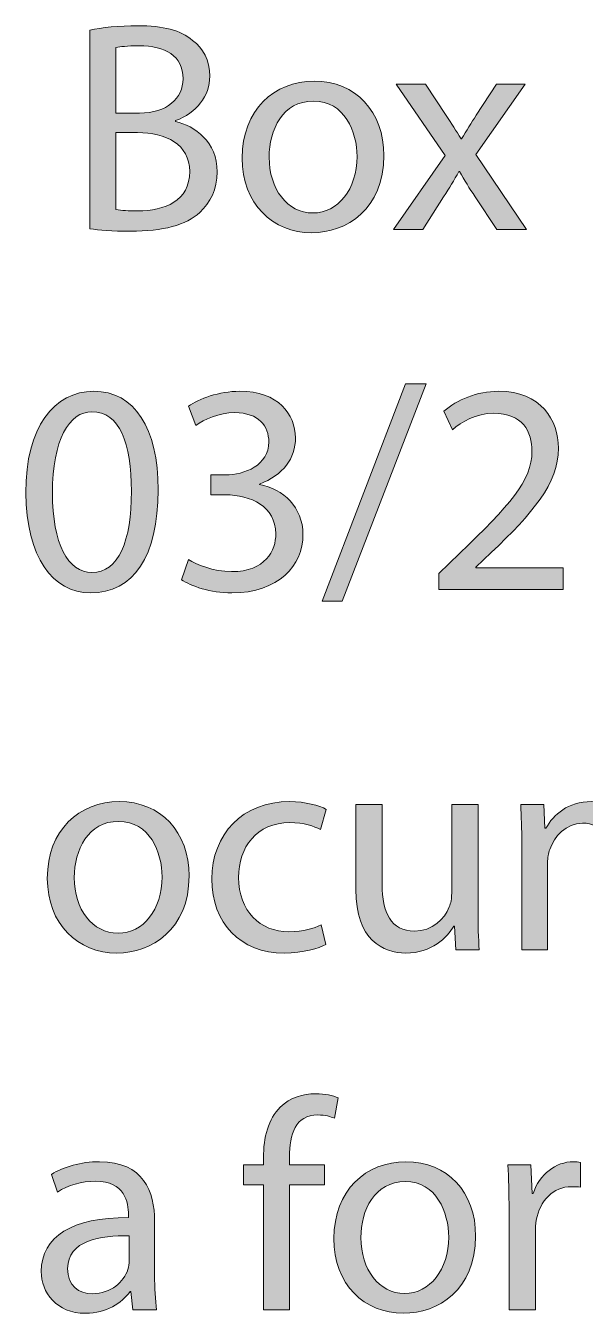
# Model space of a CAD drawing. Header units: inches. Extents: x 108 to 408, y -440 to -140.
# Drawn here: x 213.65 to 220.23, y -157.73 to -142.6 of the extents above; entities that cross this region are included whole.
import ezdxf

# ---------------------------------------------------------------- set-up
doc = ezdxf.new("R2010")
doc.units = ezdxf.units.IN
doc.header["$MEASUREMENT"] = 0
doc.layers.add('Layer 1', color=7, linetype='Continuous')

# ---------------------------------------------------------------- blocks, each defined once
blk = doc.blocks.new('block 15')
at = {"layer": 'Layer 1'}
h = blk.add_hatch(color=250, dxfattribs=at)
h.dxf.hatch_style = 2
edge = h.paths.add_edge_path()
edge.add_spline(control_points=[(214.403, -142.65), (214.537, -142.619), (214.752, -142.598), (214.963, -142.598), (215.27, -142.598), (215.468, -142.65), (215.612, -142.77), (215.735, -142.862), (215.813, -143.003), (215.813, -143.19), (215.813, -143.423), (215.658, -143.624), (215.411, -143.712), (215.411, -143.712), (215.411, -143.723), (215.411, -143.723), (215.637, -143.775), (215.901, -143.962), (215.901, -144.315), (215.901, -144.519), (215.82, -144.678), (215.697, -144.791), (215.535, -144.942), (215.267, -145.013), (214.879, -145.013), (214.667, -145.013), (214.505, -144.999), (214.403, -144.985), (214.403, -144.985), (214.403, -142.65), (214.403, -142.65)], knot_values=[0, 0, 0, 0, 1, 1, 1, 2, 2, 2, 3, 3, 3, 4, 4, 4, 5, 5, 5, 6, 6, 6, 7, 7, 7, 8, 8, 8, 9, 9, 9, 10, 10, 10, 10], degree=3, periodic=1)
edge = h.paths.add_edge_path()
edge.add_spline(control_points=[(214.71, -143.624), (214.71, -143.624), (214.988, -143.624), (214.988, -143.624), (215.309, -143.624), (215.499, -143.451), (215.499, -143.222), (215.499, -142.947), (215.291, -142.834), (214.981, -142.834), (214.84, -142.834), (214.759, -142.844), (214.71, -142.855), (214.71, -142.855), (214.71, -143.624), (214.71, -143.624)], knot_values=[0, 0, 0, 0, 1, 1, 1, 2, 2, 2, 3, 3, 3, 4, 4, 4, 5, 5, 5, 5], degree=3, periodic=1)
edge = h.paths.add_edge_path()
edge.add_spline(control_points=[(214.71, -144.759), (214.773, -144.77), (214.858, -144.773), (214.967, -144.773), (215.284, -144.773), (215.577, -144.657), (215.577, -144.311), (215.577, -143.99), (215.298, -143.853), (214.963, -143.853), (214.963, -143.853), (214.71, -143.853), (214.71, -143.853), (214.71, -143.853), (214.71, -144.759), (214.71, -144.759)], knot_values=[0, 0, 0, 0, 1, 1, 1, 2, 2, 2, 3, 3, 3, 4, 4, 4, 5, 5, 5, 5], degree=3, periodic=1)
h = blk.add_hatch(color=250, dxfattribs=at)
h.dxf.hatch_style = 2
edge = h.paths.add_edge_path()
edge.add_spline(control_points=[(217.863, -144.124), (217.863, -144.755), (217.422, -145.031), (217.013, -145.031), (216.555, -145.031), (216.195, -144.692), (216.195, -144.153), (216.195, -143.585), (216.572, -143.25), (217.041, -143.25), (217.531, -143.25), (217.863, -143.606), (217.863, -144.124)], knot_values=[0, 0, 0, 0, 1, 1, 1, 2, 2, 2, 3, 3, 3, 4, 4, 4, 4], degree=3, periodic=1)
edge = h.paths.add_edge_path()
edge.add_spline(control_points=[(216.512, -144.142), (216.512, -144.516), (216.724, -144.798), (217.027, -144.798), (217.323, -144.798), (217.546, -144.519), (217.546, -144.135), (217.546, -143.846), (217.401, -143.483), (217.034, -143.483), (216.671, -143.483), (216.512, -143.821), (216.512, -144.142)], knot_values=[0, 0, 0, 0, 1, 1, 1, 2, 2, 2, 3, 3, 3, 4, 4, 4, 4], degree=3, periodic=1)
h = blk.add_hatch(color=250, dxfattribs=at)
h.dxf.hatch_style = 2
edge = h.paths.add_edge_path()
edge.add_spline(control_points=[(218.35, -143.285), (218.35, -143.285), (218.594, -143.652), (218.594, -143.652), (218.66, -143.747), (218.713, -143.832), (218.77, -143.927), (218.77, -143.927), (218.777, -143.927), (218.777, -143.927), (218.833, -143.828), (218.89, -143.74), (218.95, -143.649), (218.95, -143.649), (219.186, -143.285), (219.186, -143.285), (219.186, -143.285), (219.524, -143.285), (219.524, -143.285), (219.524, -143.285), (218.943, -144.11), (218.943, -144.11), (218.943, -144.11), (219.539, -144.992), (219.539, -144.992), (219.539, -144.992), (219.19, -144.992), (219.19, -144.992), (219.19, -144.992), (218.936, -144.607), (218.936, -144.607), (218.868, -144.509), (218.812, -144.414), (218.752, -144.311), (218.752, -144.311), (218.745, -144.311), (218.745, -144.311), (218.689, -144.414), (218.632, -144.505), (218.565, -144.607), (218.565, -144.607), (218.319, -144.992), (218.319, -144.992), (218.319, -144.992), (217.977, -144.992), (217.977, -144.992), (217.977, -144.992), (218.583, -144.121), (218.583, -144.121), (218.583, -144.121), (218.005, -143.285), (218.005, -143.285), (218.005, -143.285), (218.35, -143.285), (218.35, -143.285)], knot_values=[0, 0, 0, 0, 1, 1, 1, 2, 2, 2, 3, 3, 3, 4, 4, 4, 5, 5, 5, 6, 6, 6, 7, 7, 7, 8, 8, 8, 9, 9, 9, 10, 10, 10, 11, 11, 11, 12, 12, 12, 13, 13, 13, 14, 14, 14, 15, 15, 15, 16, 16, 16, 17, 17, 17, 18, 18, 18, 18], degree=3, periodic=1)
h = blk.add_hatch(color=250, dxfattribs=at)
h.dxf.hatch_style = 2
edge = h.paths.add_edge_path()
edge.add_spline(control_points=[(215.206, -148.054), (215.206, -148.834), (214.914, -149.264), (214.409, -149.264), (213.962, -149.264), (213.655, -148.844), (213.648, -148.086), (213.648, -147.314), (213.983, -146.894), (214.448, -146.894), (214.928, -146.894), (215.206, -147.325), (215.206, -148.054)], knot_values=[0, 0, 0, 0, 1, 1, 1, 2, 2, 2, 3, 3, 3, 4, 4, 4, 4], degree=3, periodic=1)
edge = h.paths.add_edge_path()
edge.add_spline(control_points=[(213.962, -148.09), (213.962, -148.686), (214.145, -149.024), (214.427, -149.024), (214.741, -149.024), (214.892, -148.654), (214.892, -148.069), (214.892, -147.505), (214.752, -147.134), (214.427, -147.134), (214.159, -147.134), (213.962, -147.466), (213.962, -148.09)], knot_values=[0, 0, 0, 0, 1, 1, 1, 2, 2, 2, 3, 3, 3, 4, 4, 4, 4], degree=3, periodic=1)
h = blk.add_hatch(color=250, dxfattribs=at)
h.dxf.hatch_style = 2
edge = h.paths.add_edge_path()
edge.add_spline(control_points=[(215.563, -148.873), (215.651, -148.925), (215.853, -149.014), (216.071, -149.014), (216.466, -149.014), (216.593, -148.763), (216.59, -148.569), (216.586, -148.248), (216.297, -148.111), (215.997, -148.111), (215.997, -148.111), (215.824, -148.111), (215.824, -148.111), (215.824, -148.111), (215.824, -147.878), (215.824, -147.878), (215.824, -147.878), (215.997, -147.878), (215.997, -147.878), (216.223, -147.878), (216.508, -147.762), (216.508, -147.49), (216.508, -147.307), (216.392, -147.145), (216.107, -147.145), (215.923, -147.145), (215.747, -147.226), (215.648, -147.297), (215.648, -147.297), (215.563, -147.071), (215.563, -147.071), (215.687, -146.983), (215.919, -146.894), (216.166, -146.894), (216.618, -146.894), (216.822, -147.163), (216.822, -147.441), (216.822, -147.681), (216.678, -147.882), (216.399, -147.984), (216.399, -147.984), (216.399, -147.991), (216.399, -147.991), (216.681, -148.044), (216.907, -148.256), (216.91, -148.576), (216.91, -148.943), (216.621, -149.264), (216.074, -149.264), (215.817, -149.264), (215.591, -149.183), (215.479, -149.109), (215.479, -149.109), (215.563, -148.873), (215.563, -148.873)], knot_values=[0, 0, 0, 0, 1, 1, 1, 2, 2, 2, 3, 3, 3, 4, 4, 4, 5, 5, 5, 6, 6, 6, 7, 7, 7, 8, 8, 8, 9, 9, 9, 10, 10, 10, 11, 11, 11, 12, 12, 12, 13, 13, 13, 14, 14, 14, 15, 15, 15, 16, 16, 16, 17, 17, 17, 18, 18, 18, 18], degree=3, periodic=1)
h = blk.add_hatch(color=250, dxfattribs=at)
h.dxf.hatch_style = 2
h.paths.add_polyline_path([(217.137, -149.363), (218.117, -146.806), (218.36, -146.806), (217.373, -149.363)])
h = blk.add_hatch(color=250, dxfattribs=at)
h.dxf.hatch_style = 2
edge = h.paths.add_edge_path()
edge.add_spline(control_points=[(218.509, -149.225), (218.509, -149.225), (218.509, -149.035), (218.509, -149.035), (218.509, -149.035), (218.752, -148.799), (218.752, -148.799), (219.338, -148.242), (219.605, -147.945), (219.605, -147.6), (219.605, -147.367), (219.496, -147.152), (219.154, -147.152), (218.946, -147.152), (218.773, -147.258), (218.668, -147.346), (218.668, -147.346), (218.569, -147.127), (218.569, -147.127), (218.724, -146.997), (218.953, -146.894), (219.214, -146.894), (219.708, -146.894), (219.916, -147.233), (219.916, -147.561), (219.916, -147.984), (219.609, -148.326), (219.126, -148.791), (219.126, -148.791), (218.946, -148.961), (218.946, -148.961), (218.946, -148.961), (218.946, -148.968), (218.946, -148.968), (218.946, -148.968), (219.972, -148.968), (219.972, -148.968), (219.972, -148.968), (219.972, -149.225), (219.972, -149.225), (219.972, -149.225), (218.509, -149.225), (218.509, -149.225)], knot_values=[0, 0, 0, 0, 1, 1, 1, 2, 2, 2, 3, 3, 3, 4, 4, 4, 5, 5, 5, 6, 6, 6, 7, 7, 7, 8, 8, 8, 9, 9, 9, 10, 10, 10, 11, 11, 11, 12, 12, 12, 13, 13, 13, 14, 14, 14, 14], degree=3, periodic=1)
h = blk.add_hatch(color=250, dxfattribs=at)
h.dxf.hatch_style = 2
edge = h.paths.add_edge_path()
edge.add_spline(control_points=[(215.57, -152.591), (215.57, -153.222), (215.129, -153.497), (214.72, -153.497), (214.262, -153.497), (213.902, -153.159), (213.902, -152.619), (213.902, -152.051), (214.279, -151.717), (214.748, -151.717), (215.238, -151.717), (215.57, -152.073), (215.57, -152.591)], knot_values=[0, 0, 0, 0, 1, 1, 1, 2, 2, 2, 3, 3, 3, 4, 4, 4, 4], degree=3, periodic=1)
edge = h.paths.add_edge_path()
edge.add_spline(control_points=[(214.219, -152.609), (214.219, -152.982), (214.431, -153.264), (214.734, -153.264), (215.03, -153.264), (215.252, -152.986), (215.252, -152.602), (215.252, -152.313), (215.108, -151.949), (214.741, -151.949), (214.378, -151.949), (214.219, -152.288), (214.219, -152.609)], knot_values=[0, 0, 0, 0, 1, 1, 1, 2, 2, 2, 3, 3, 3, 4, 4, 4, 4], degree=3, periodic=1)
h = blk.add_hatch(color=250, dxfattribs=at)
h.dxf.hatch_style = 2
edge = h.paths.add_edge_path()
edge.add_spline(control_points=[(217.178, -153.398), (217.097, -153.437), (216.917, -153.497), (216.688, -153.497), (216.173, -153.497), (215.838, -153.148), (215.838, -152.626), (215.838, -152.101), (216.198, -151.717), (216.755, -151.717), (216.938, -151.717), (217.101, -151.762), (217.185, -151.808), (217.185, -151.808), (217.115, -152.045), (217.115, -152.045), (217.041, -152.006), (216.924, -151.964), (216.755, -151.964), (216.364, -151.964), (216.152, -152.256), (216.152, -152.609), (216.152, -153.004), (216.406, -153.247), (216.745, -153.247), (216.921, -153.247), (217.037, -153.205), (217.125, -153.166), (217.125, -153.166), (217.178, -153.398), (217.178, -153.398)], knot_values=[0, 0, 0, 0, 1, 1, 1, 2, 2, 2, 3, 3, 3, 4, 4, 4, 5, 5, 5, 6, 6, 6, 7, 7, 7, 8, 8, 8, 9, 9, 9, 10, 10, 10, 10], degree=3, periodic=1)
h = blk.add_hatch(color=250, dxfattribs=at)
h.dxf.hatch_style = 2
edge = h.paths.add_edge_path()
edge.add_spline(control_points=[(218.97, -152.99), (218.97, -153.169), (218.974, -153.324), (218.985, -153.458), (218.985, -153.458), (218.71, -153.458), (218.71, -153.458), (218.71, -153.458), (218.692, -153.18), (218.692, -153.18), (218.692, -153.18), (218.685, -153.18), (218.685, -153.18), (218.607, -153.318), (218.424, -153.497), (218.121, -153.497), (217.853, -153.497), (217.532, -153.345), (217.532, -152.75), (217.532, -152.75), (217.532, -151.752), (217.532, -151.752), (217.532, -151.752), (217.842, -151.752), (217.842, -151.752), (217.842, -151.752), (217.842, -152.693), (217.842, -152.693), (217.842, -153.018), (217.944, -153.24), (218.223, -153.24), (218.431, -153.24), (218.576, -153.095), (218.632, -152.954), (218.65, -152.912), (218.66, -152.856), (218.66, -152.796), (218.66, -152.796), (218.66, -151.752), (218.66, -151.752), (218.66, -151.752), (218.97, -151.752), (218.97, -151.752), (218.97, -151.752), (218.97, -152.99), (218.97, -152.99)], knot_values=[0, 0, 0, 0, 1, 1, 1, 2, 2, 2, 3, 3, 3, 4, 4, 4, 5, 5, 5, 6, 6, 6, 7, 7, 7, 8, 8, 8, 9, 9, 9, 10, 10, 10, 11, 11, 11, 12, 12, 12, 13, 13, 13, 14, 14, 14, 15, 15, 15, 15], degree=3, periodic=1)
h = blk.add_hatch(color=250, dxfattribs=at)
h.dxf.hatch_style = 2
edge = h.paths.add_edge_path()
edge.add_spline(control_points=[(219.486, -152.214), (219.486, -152.034), (219.479, -151.893), (219.472, -151.752), (219.472, -151.752), (219.743, -151.752), (219.743, -151.752), (219.743, -151.752), (219.758, -152.03), (219.758, -152.03), (219.758, -152.03), (219.768, -152.03), (219.768, -152.03), (219.863, -151.868), (220.022, -151.717), (220.308, -151.717), (220.537, -151.717), (220.713, -151.858), (220.787, -152.059), (220.787, -152.059), (220.794, -152.059), (220.794, -152.059), (220.847, -151.96), (220.918, -151.89), (220.988, -151.836), (221.091, -151.759), (221.2, -151.717), (221.362, -151.717), (221.591, -151.717), (221.926, -151.865), (221.926, -152.457), (221.926, -152.457), (221.926, -153.458), (221.926, -153.458), (221.926, -153.458), (221.623, -153.458), (221.623, -153.458), (221.623, -153.458), (221.623, -152.496), (221.623, -152.496), (221.623, -152.164), (221.499, -151.97), (221.253, -151.97), (221.073, -151.97), (220.939, -152.101), (220.882, -152.249), (220.868, -152.295), (220.858, -152.348), (220.858, -152.404), (220.858, -152.404), (220.858, -153.458), (220.858, -153.458), (220.858, -153.458), (220.554, -153.458), (220.554, -153.458), (220.554, -153.458), (220.554, -152.436), (220.554, -152.436), (220.554, -152.164), (220.435, -151.97), (220.198, -151.97), (220.008, -151.97), (219.863, -152.126), (219.814, -152.281), (219.797, -152.323), (219.789, -152.379), (219.789, -152.432), (219.789, -152.432), (219.789, -153.458), (219.789, -153.458), (219.789, -153.458), (219.486, -153.458), (219.486, -153.458), (219.486, -153.458), (219.486, -152.214), (219.486, -152.214)], knot_values=[0, 0, 0, 0, 1, 1, 1, 2, 2, 2, 3, 3, 3, 4, 4, 4, 5, 5, 5, 6, 6, 6, 7, 7, 7, 8, 8, 8, 9, 9, 9, 10, 10, 10, 11, 11, 11, 12, 12, 12, 13, 13, 13, 14, 14, 14, 15, 15, 15, 16, 16, 16, 17, 17, 17, 18, 18, 18, 19, 19, 19, 20, 20, 20, 21, 21, 21, 22, 22, 22, 23, 23, 23, 24, 24, 24, 25, 25, 25, 25], degree=3, periodic=1)
h = blk.add_hatch(color=250, dxfattribs=at)
h.dxf.hatch_style = 2
edge = h.paths.add_edge_path()
edge.add_spline(control_points=[(216.445, -157.692), (216.445, -157.692), (216.445, -156.221), (216.445, -156.221), (216.445, -156.221), (216.209, -156.221), (216.209, -156.221), (216.209, -156.221), (216.209, -155.985), (216.209, -155.985), (216.209, -155.985), (216.445, -155.985), (216.445, -155.985), (216.445, -155.985), (216.445, -155.904), (216.445, -155.904), (216.445, -155.664), (216.502, -155.446), (216.643, -155.308), (216.759, -155.195), (216.914, -155.15), (217.059, -155.15), (217.171, -155.15), (217.263, -155.174), (217.323, -155.199), (217.323, -155.199), (217.281, -155.439), (217.281, -155.439), (217.235, -155.418), (217.175, -155.4), (217.084, -155.4), (216.819, -155.4), (216.752, -155.629), (216.752, -155.893), (216.752, -155.893), (216.752, -155.985), (216.752, -155.985), (216.752, -155.985), (217.164, -155.985), (217.164, -155.985), (217.164, -155.985), (217.164, -156.221), (217.164, -156.221), (217.164, -156.221), (216.752, -156.221), (216.752, -156.221), (216.752, -156.221), (216.752, -157.692), (216.752, -157.692), (216.752, -157.692), (216.445, -157.692), (216.445, -157.692)], knot_values=[0, 0, 0, 0, 1, 1, 1, 2, 2, 2, 3, 3, 3, 4, 4, 4, 5, 5, 5, 6, 6, 6, 7, 7, 7, 8, 8, 8, 9, 9, 9, 10, 10, 10, 11, 11, 11, 12, 12, 12, 13, 13, 13, 14, 14, 14, 15, 15, 15, 16, 16, 16, 17, 17, 17, 17], degree=3, periodic=1)
h = blk.add_hatch(color=250, dxfattribs=at)
h.dxf.hatch_style = 2
edge = h.paths.add_edge_path()
edge.add_spline(control_points=[(215.164, -157.283), (215.164, -157.431), (215.171, -157.575), (215.188, -157.692), (215.188, -157.692), (214.91, -157.692), (214.91, -157.692), (214.91, -157.692), (214.885, -157.477), (214.885, -157.477), (214.885, -157.477), (214.875, -157.477), (214.875, -157.477), (214.779, -157.611), (214.596, -157.731), (214.353, -157.731), (214.007, -157.731), (213.831, -157.487), (213.831, -157.24), (213.831, -156.828), (214.198, -156.602), (214.857, -156.606), (214.857, -156.606), (214.857, -156.57), (214.857, -156.57), (214.857, -156.433), (214.818, -156.176), (214.469, -156.179), (214.307, -156.179), (214.141, -156.225), (214.022, -156.306), (214.022, -156.306), (213.951, -156.098), (213.951, -156.098), (214.092, -156.01), (214.3, -155.95), (214.515, -155.95), (215.037, -155.95), (215.164, -156.306), (215.164, -156.644), (215.164, -156.644), (215.164, -157.283), (215.164, -157.283)], knot_values=[0, 0, 0, 0, 1, 1, 1, 2, 2, 2, 3, 3, 3, 4, 4, 4, 5, 5, 5, 6, 6, 6, 7, 7, 7, 8, 8, 8, 9, 9, 9, 10, 10, 10, 11, 11, 11, 12, 12, 12, 13, 13, 13, 14, 14, 14, 14], degree=3, periodic=1)
edge = h.paths.add_edge_path()
edge.add_spline(control_points=[(214.864, -156.821), (214.526, -156.814), (214.141, -156.874), (214.141, -157.205), (214.141, -157.41), (214.275, -157.501), (214.43, -157.501), (214.656, -157.501), (214.801, -157.36), (214.85, -157.216), (214.861, -157.181), (214.864, -157.145), (214.864, -157.117), (214.864, -157.117), (214.864, -156.821), (214.864, -156.821)], knot_values=[0, 0, 0, 0, 1, 1, 1, 2, 2, 2, 3, 3, 3, 4, 4, 4, 5, 5, 5, 5], degree=3, periodic=1)
h = blk.add_hatch(color=250, dxfattribs=at)
h.dxf.hatch_style = 2
edge = h.paths.add_edge_path()
edge.add_spline(control_points=[(218.942, -156.824), (218.942, -157.455), (218.501, -157.731), (218.092, -157.731), (217.634, -157.731), (217.274, -157.392), (217.274, -156.853), (217.274, -156.285), (217.652, -155.95), (218.121, -155.95), (218.611, -155.95), (218.942, -156.306), (218.942, -156.824)], knot_values=[0, 0, 0, 0, 1, 1, 1, 2, 2, 2, 3, 3, 3, 4, 4, 4, 4], degree=3, periodic=1)
edge = h.paths.add_edge_path()
edge.add_spline(control_points=[(217.592, -156.842), (217.592, -157.216), (217.803, -157.498), (218.106, -157.498), (218.403, -157.498), (218.625, -157.219), (218.625, -156.835), (218.625, -156.546), (218.48, -156.183), (218.114, -156.183), (217.751, -156.183), (217.592, -156.521), (217.592, -156.842)], knot_values=[0, 0, 0, 0, 1, 1, 1, 2, 2, 2, 3, 3, 3, 4, 4, 4, 4], degree=3, periodic=1)
h = blk.add_hatch(color=250, dxfattribs=at)
h.dxf.hatch_style = 2
edge = h.paths.add_edge_path()
edge.add_spline(control_points=[(219.335, -156.518), (219.335, -156.317), (219.331, -156.144), (219.32, -155.985), (219.32, -155.985), (219.592, -155.985), (219.592, -155.985), (219.592, -155.985), (219.606, -156.324), (219.606, -156.324), (219.606, -156.324), (219.617, -156.324), (219.617, -156.324), (219.694, -156.095), (219.885, -155.95), (220.093, -155.95), (220.125, -155.95), (220.149, -155.953), (220.177, -155.957), (220.177, -155.957), (220.177, -156.25), (220.177, -156.25), (220.146, -156.243), (220.114, -156.243), (220.071, -156.243), (219.853, -156.243), (219.698, -156.405), (219.655, -156.638), (219.648, -156.68), (219.645, -156.733), (219.645, -156.782), (219.645, -156.782), (219.645, -157.692), (219.645, -157.692), (219.645, -157.692), (219.335, -157.692), (219.335, -157.692), (219.335, -157.692), (219.335, -156.518), (219.335, -156.518)], knot_values=[0, 0, 0, 0, 1, 1, 1, 2, 2, 2, 3, 3, 3, 4, 4, 4, 5, 5, 5, 6, 6, 6, 7, 7, 7, 8, 8, 8, 9, 9, 9, 10, 10, 10, 11, 11, 11, 12, 12, 12, 13, 13, 13, 13], degree=3, periodic=1)
at = {"layer": 'Layer 1', "lineweight": 0}
blk.add_lwpolyline([(217.137, -149.363), (218.117, -146.806), (218.36, -146.806), (217.373, -149.363), (217.137, -149.363)], dxfattribs=at)
for points, knots in [([(214.403, -142.65), (214.537, -142.619), (214.752, -142.598), (214.963, -142.598), (215.27, -142.598), (215.468, -142.65), (215.612, -142.77), (215.735, -142.862), (215.813, -143.003), (215.813, -143.19), (215.813, -143.423), (215.658, -143.624), (215.411, -143.712), (215.411, -143.712), (215.411, -143.723), (215.411, -143.723), (215.637, -143.775), (215.901, -143.962), (215.901, -144.315), (215.901, -144.519), (215.82, -144.678), (215.697, -144.791), (215.535, -144.942), (215.267, -145.013), (214.879, -145.013), (214.667, -145.013), (214.505, -144.999), (214.403, -144.985), (214.403, -144.985), (214.403, -142.65), (214.403, -142.65)], [0, 0, 0, 0, 1, 1, 1, 2, 2, 2, 3, 3, 3, 4, 4, 4, 5, 5, 5, 6, 6, 6, 7, 7, 7, 8, 8, 8, 9, 9, 9, 10, 10, 10, 10]), ([(214.71, -143.624), (214.71, -143.624), (214.988, -143.624), (214.988, -143.624), (215.309, -143.624), (215.499, -143.451), (215.499, -143.222), (215.499, -142.947), (215.291, -142.834), (214.981, -142.834), (214.84, -142.834), (214.759, -142.844), (214.71, -142.855), (214.71, -142.855), (214.71, -143.624), (214.71, -143.624)], [0, 0, 0, 0, 1, 1, 1, 2, 2, 2, 3, 3, 3, 4, 4, 4, 5, 5, 5, 5]), ([(217.863, -144.124), (217.863, -144.755), (217.422, -145.031), (217.013, -145.031), (216.555, -145.031), (216.195, -144.692), (216.195, -144.153), (216.195, -143.585), (216.572, -143.25), (217.041, -143.25), (217.531, -143.25), (217.863, -143.606), (217.863, -144.124)], [0, 0, 0, 0, 1, 1, 1, 2, 2, 2, 3, 3, 3, 4, 4, 4, 4]), ([(218.35, -143.285), (218.35, -143.285), (218.594, -143.652), (218.594, -143.652), (218.66, -143.747), (218.713, -143.832), (218.77, -143.927), (218.77, -143.927), (218.777, -143.927), (218.777, -143.927), (218.833, -143.828), (218.89, -143.74), (218.95, -143.649), (218.95, -143.649), (219.186, -143.285), (219.186, -143.285), (219.186, -143.285), (219.524, -143.285), (219.524, -143.285), (219.524, -143.285), (218.943, -144.11), (218.943, -144.11), (218.943, -144.11), (219.539, -144.992), (219.539, -144.992), (219.539, -144.992), (219.19, -144.992), (219.19, -144.992), (219.19, -144.992), (218.936, -144.607), (218.936, -144.607), (218.868, -144.509), (218.812, -144.414), (218.752, -144.311), (218.752, -144.311), (218.745, -144.311), (218.745, -144.311), (218.689, -144.414), (218.632, -144.505), (218.565, -144.607), (218.565, -144.607), (218.319, -144.992), (218.319, -144.992), (218.319, -144.992), (217.977, -144.992), (217.977, -144.992), (217.977, -144.992), (218.583, -144.121), (218.583, -144.121), (218.583, -144.121), (218.005, -143.285), (218.005, -143.285), (218.005, -143.285), (218.35, -143.285), (218.35, -143.285)], [0, 0, 0, 0, 1, 1, 1, 2, 2, 2, 3, 3, 3, 4, 4, 4, 5, 5, 5, 6, 6, 6, 7, 7, 7, 8, 8, 8, 9, 9, 9, 10, 10, 10, 11, 11, 11, 12, 12, 12, 13, 13, 13, 14, 14, 14, 15, 15, 15, 16, 16, 16, 17, 17, 17, 18, 18, 18, 18]), ([(216.512, -144.142), (216.512, -144.516), (216.724, -144.798), (217.027, -144.798), (217.323, -144.798), (217.546, -144.519), (217.546, -144.135), (217.546, -143.846), (217.401, -143.483), (217.034, -143.483), (216.671, -143.483), (216.512, -143.821), (216.512, -144.142)], [0, 0, 0, 0, 1, 1, 1, 2, 2, 2, 3, 3, 3, 4, 4, 4, 4]), ([(214.71, -144.759), (214.773, -144.77), (214.858, -144.773), (214.967, -144.773), (215.284, -144.773), (215.577, -144.657), (215.577, -144.311), (215.577, -143.99), (215.298, -143.853), (214.963, -143.853), (214.963, -143.853), (214.71, -143.853), (214.71, -143.853), (214.71, -143.853), (214.71, -144.759), (214.71, -144.759)], [0, 0, 0, 0, 1, 1, 1, 2, 2, 2, 3, 3, 3, 4, 4, 4, 5, 5, 5, 5]), ([(215.206, -148.054), (215.206, -148.834), (214.914, -149.264), (214.409, -149.264), (213.962, -149.264), (213.655, -148.844), (213.648, -148.086), (213.648, -147.314), (213.983, -146.894), (214.448, -146.894), (214.928, -146.894), (215.206, -147.325), (215.206, -148.054)], [0, 0, 0, 0, 1, 1, 1, 2, 2, 2, 3, 3, 3, 4, 4, 4, 4]), ([(215.563, -148.873), (215.651, -148.925), (215.853, -149.014), (216.071, -149.014), (216.466, -149.014), (216.593, -148.763), (216.59, -148.569), (216.586, -148.248), (216.297, -148.111), (215.997, -148.111), (215.997, -148.111), (215.824, -148.111), (215.824, -148.111), (215.824, -148.111), (215.824, -147.878), (215.824, -147.878), (215.824, -147.878), (215.997, -147.878), (215.997, -147.878), (216.223, -147.878), (216.508, -147.762), (216.508, -147.49), (216.508, -147.307), (216.392, -147.145), (216.107, -147.145), (215.923, -147.145), (215.747, -147.226), (215.648, -147.297), (215.648, -147.297), (215.563, -147.071), (215.563, -147.071), (215.687, -146.983), (215.919, -146.894), (216.166, -146.894), (216.618, -146.894), (216.822, -147.163), (216.822, -147.441), (216.822, -147.681), (216.678, -147.882), (216.399, -147.984), (216.399, -147.984), (216.399, -147.991), (216.399, -147.991), (216.681, -148.044), (216.907, -148.256), (216.91, -148.576), (216.91, -148.943), (216.621, -149.264), (216.074, -149.264), (215.817, -149.264), (215.591, -149.183), (215.479, -149.109), (215.479, -149.109), (215.563, -148.873), (215.563, -148.873)], [0, 0, 0, 0, 1, 1, 1, 2, 2, 2, 3, 3, 3, 4, 4, 4, 5, 5, 5, 6, 6, 6, 7, 7, 7, 8, 8, 8, 9, 9, 9, 10, 10, 10, 11, 11, 11, 12, 12, 12, 13, 13, 13, 14, 14, 14, 15, 15, 15, 16, 16, 16, 17, 17, 17, 18, 18, 18, 18]), ([(218.509, -149.225), (218.509, -149.225), (218.509, -149.035), (218.509, -149.035), (218.509, -149.035), (218.752, -148.799), (218.752, -148.799), (219.338, -148.242), (219.605, -147.945), (219.605, -147.6), (219.605, -147.367), (219.496, -147.152), (219.154, -147.152), (218.946, -147.152), (218.773, -147.258), (218.668, -147.346), (218.668, -147.346), (218.569, -147.127), (218.569, -147.127), (218.724, -146.997), (218.953, -146.894), (219.214, -146.894), (219.708, -146.894), (219.916, -147.233), (219.916, -147.561), (219.916, -147.984), (219.609, -148.326), (219.126, -148.791), (219.126, -148.791), (218.946, -148.961), (218.946, -148.961), (218.946, -148.961), (218.946, -148.968), (218.946, -148.968), (218.946, -148.968), (219.972, -148.968), (219.972, -148.968), (219.972, -148.968), (219.972, -149.225), (219.972, -149.225), (219.972, -149.225), (218.509, -149.225), (218.509, -149.225)], [0, 0, 0, 0, 1, 1, 1, 2, 2, 2, 3, 3, 3, 4, 4, 4, 5, 5, 5, 6, 6, 6, 7, 7, 7, 8, 8, 8, 9, 9, 9, 10, 10, 10, 11, 11, 11, 12, 12, 12, 13, 13, 13, 14, 14, 14, 14]), ([(213.962, -148.09), (213.962, -148.686), (214.145, -149.024), (214.427, -149.024), (214.741, -149.024), (214.892, -148.654), (214.892, -148.069), (214.892, -147.505), (214.752, -147.134), (214.427, -147.134), (214.159, -147.134), (213.962, -147.466), (213.962, -148.09)], [0, 0, 0, 0, 1, 1, 1, 2, 2, 2, 3, 3, 3, 4, 4, 4, 4]), ([(215.57, -152.591), (215.57, -153.222), (215.129, -153.497), (214.72, -153.497), (214.262, -153.497), (213.902, -153.159), (213.902, -152.619), (213.902, -152.051), (214.279, -151.717), (214.748, -151.717), (215.238, -151.717), (215.57, -152.073), (215.57, -152.591)], [0, 0, 0, 0, 1, 1, 1, 2, 2, 2, 3, 3, 3, 4, 4, 4, 4]), ([(217.178, -153.398), (217.097, -153.437), (216.917, -153.497), (216.688, -153.497), (216.173, -153.497), (215.838, -153.148), (215.838, -152.626), (215.838, -152.101), (216.198, -151.717), (216.755, -151.717), (216.938, -151.717), (217.101, -151.762), (217.185, -151.808), (217.185, -151.808), (217.115, -152.045), (217.115, -152.045), (217.041, -152.006), (216.924, -151.964), (216.755, -151.964), (216.364, -151.964), (216.152, -152.256), (216.152, -152.609), (216.152, -153.004), (216.406, -153.247), (216.745, -153.247), (216.921, -153.247), (217.037, -153.205), (217.125, -153.166), (217.125, -153.166), (217.178, -153.398), (217.178, -153.398)], [0, 0, 0, 0, 1, 1, 1, 2, 2, 2, 3, 3, 3, 4, 4, 4, 5, 5, 5, 6, 6, 6, 7, 7, 7, 8, 8, 8, 9, 9, 9, 10, 10, 10, 10]), ([(218.97, -152.99), (218.97, -153.169), (218.974, -153.324), (218.985, -153.458), (218.985, -153.458), (218.71, -153.458), (218.71, -153.458), (218.71, -153.458), (218.692, -153.18), (218.692, -153.18), (218.692, -153.18), (218.685, -153.18), (218.685, -153.18), (218.607, -153.318), (218.424, -153.497), (218.121, -153.497), (217.853, -153.497), (217.532, -153.345), (217.532, -152.75), (217.532, -152.75), (217.532, -151.752), (217.532, -151.752), (217.532, -151.752), (217.842, -151.752), (217.842, -151.752), (217.842, -151.752), (217.842, -152.693), (217.842, -152.693), (217.842, -153.018), (217.944, -153.24), (218.223, -153.24), (218.431, -153.24), (218.576, -153.095), (218.632, -152.954), (218.65, -152.912), (218.66, -152.856), (218.66, -152.796), (218.66, -152.796), (218.66, -151.752), (218.66, -151.752), (218.66, -151.752), (218.97, -151.752), (218.97, -151.752), (218.97, -151.752), (218.97, -152.99), (218.97, -152.99)], [0, 0, 0, 0, 1, 1, 1, 2, 2, 2, 3, 3, 3, 4, 4, 4, 5, 5, 5, 6, 6, 6, 7, 7, 7, 8, 8, 8, 9, 9, 9, 10, 10, 10, 11, 11, 11, 12, 12, 12, 13, 13, 13, 14, 14, 14, 15, 15, 15, 15]), ([(219.486, -152.214), (219.486, -152.034), (219.479, -151.893), (219.472, -151.752), (219.472, -151.752), (219.743, -151.752), (219.743, -151.752), (219.743, -151.752), (219.758, -152.03), (219.758, -152.03), (219.758, -152.03), (219.768, -152.03), (219.768, -152.03), (219.863, -151.868), (220.022, -151.717), (220.308, -151.717), (220.537, -151.717), (220.713, -151.858), (220.787, -152.059), (220.787, -152.059), (220.794, -152.059), (220.794, -152.059), (220.847, -151.96), (220.918, -151.89), (220.988, -151.836), (221.091, -151.759), (221.2, -151.717), (221.362, -151.717), (221.591, -151.717), (221.926, -151.865), (221.926, -152.457), (221.926, -152.457), (221.926, -153.458), (221.926, -153.458), (221.926, -153.458), (221.623, -153.458), (221.623, -153.458), (221.623, -153.458), (221.623, -152.496), (221.623, -152.496), (221.623, -152.164), (221.499, -151.97), (221.253, -151.97), (221.073, -151.97), (220.939, -152.101), (220.882, -152.249), (220.868, -152.295), (220.858, -152.348), (220.858, -152.404), (220.858, -152.404), (220.858, -153.458), (220.858, -153.458), (220.858, -153.458), (220.554, -153.458), (220.554, -153.458), (220.554, -153.458), (220.554, -152.436), (220.554, -152.436), (220.554, -152.164), (220.435, -151.97), (220.198, -151.97), (220.008, -151.97), (219.863, -152.126), (219.814, -152.281), (219.797, -152.323), (219.789, -152.379), (219.789, -152.432), (219.789, -152.432), (219.789, -153.458), (219.789, -153.458), (219.789, -153.458), (219.486, -153.458), (219.486, -153.458), (219.486, -153.458), (219.486, -152.214), (219.486, -152.214)], [0, 0, 0, 0, 1, 1, 1, 2, 2, 2, 3, 3, 3, 4, 4, 4, 5, 5, 5, 6, 6, 6, 7, 7, 7, 8, 8, 8, 9, 9, 9, 10, 10, 10, 11, 11, 11, 12, 12, 12, 13, 13, 13, 14, 14, 14, 15, 15, 15, 16, 16, 16, 17, 17, 17, 18, 18, 18, 19, 19, 19, 20, 20, 20, 21, 21, 21, 22, 22, 22, 23, 23, 23, 24, 24, 24, 25, 25, 25, 25]), ([(214.219, -152.609), (214.219, -152.982), (214.431, -153.264), (214.734, -153.264), (215.03, -153.264), (215.252, -152.986), (215.252, -152.602), (215.252, -152.313), (215.108, -151.949), (214.741, -151.949), (214.378, -151.949), (214.219, -152.288), (214.219, -152.609)], [0, 0, 0, 0, 1, 1, 1, 2, 2, 2, 3, 3, 3, 4, 4, 4, 4]), ([(216.445, -157.692), (216.445, -157.692), (216.445, -156.221), (216.445, -156.221), (216.445, -156.221), (216.209, -156.221), (216.209, -156.221), (216.209, -156.221), (216.209, -155.985), (216.209, -155.985), (216.209, -155.985), (216.445, -155.985), (216.445, -155.985), (216.445, -155.985), (216.445, -155.904), (216.445, -155.904), (216.445, -155.664), (216.502, -155.446), (216.643, -155.308), (216.759, -155.195), (216.914, -155.15), (217.059, -155.15), (217.171, -155.15), (217.263, -155.174), (217.323, -155.199), (217.323, -155.199), (217.281, -155.439), (217.281, -155.439), (217.235, -155.418), (217.175, -155.4), (217.084, -155.4), (216.819, -155.4), (216.752, -155.629), (216.752, -155.893), (216.752, -155.893), (216.752, -155.985), (216.752, -155.985), (216.752, -155.985), (217.164, -155.985), (217.164, -155.985), (217.164, -155.985), (217.164, -156.221), (217.164, -156.221), (217.164, -156.221), (216.752, -156.221), (216.752, -156.221), (216.752, -156.221), (216.752, -157.692), (216.752, -157.692), (216.752, -157.692), (216.445, -157.692), (216.445, -157.692)], [0, 0, 0, 0, 1, 1, 1, 2, 2, 2, 3, 3, 3, 4, 4, 4, 5, 5, 5, 6, 6, 6, 7, 7, 7, 8, 8, 8, 9, 9, 9, 10, 10, 10, 11, 11, 11, 12, 12, 12, 13, 13, 13, 14, 14, 14, 15, 15, 15, 16, 16, 16, 17, 17, 17, 17]), ([(215.164, -157.283), (215.164, -157.431), (215.171, -157.575), (215.188, -157.692), (215.188, -157.692), (214.91, -157.692), (214.91, -157.692), (214.91, -157.692), (214.885, -157.477), (214.885, -157.477), (214.885, -157.477), (214.875, -157.477), (214.875, -157.477), (214.779, -157.611), (214.596, -157.731), (214.353, -157.731), (214.007, -157.731), (213.831, -157.487), (213.831, -157.24), (213.831, -156.828), (214.198, -156.602), (214.857, -156.606), (214.857, -156.606), (214.857, -156.57), (214.857, -156.57), (214.857, -156.433), (214.818, -156.176), (214.469, -156.179), (214.307, -156.179), (214.141, -156.225), (214.022, -156.306), (214.022, -156.306), (213.951, -156.098), (213.951, -156.098), (214.092, -156.01), (214.3, -155.95), (214.515, -155.95), (215.037, -155.95), (215.164, -156.306), (215.164, -156.644), (215.164, -156.644), (215.164, -157.283), (215.164, -157.283)], [0, 0, 0, 0, 1, 1, 1, 2, 2, 2, 3, 3, 3, 4, 4, 4, 5, 5, 5, 6, 6, 6, 7, 7, 7, 8, 8, 8, 9, 9, 9, 10, 10, 10, 11, 11, 11, 12, 12, 12, 13, 13, 13, 14, 14, 14, 14]), ([(218.942, -156.824), (218.942, -157.455), (218.501, -157.731), (218.092, -157.731), (217.634, -157.731), (217.274, -157.392), (217.274, -156.853), (217.274, -156.285), (217.652, -155.95), (218.121, -155.95), (218.611, -155.95), (218.942, -156.306), (218.942, -156.824)], [0, 0, 0, 0, 1, 1, 1, 2, 2, 2, 3, 3, 3, 4, 4, 4, 4]), ([(219.335, -156.518), (219.335, -156.317), (219.331, -156.144), (219.32, -155.985), (219.32, -155.985), (219.592, -155.985), (219.592, -155.985), (219.592, -155.985), (219.606, -156.324), (219.606, -156.324), (219.606, -156.324), (219.617, -156.324), (219.617, -156.324), (219.694, -156.095), (219.885, -155.95), (220.093, -155.95), (220.125, -155.95), (220.149, -155.953), (220.177, -155.957), (220.177, -155.957), (220.177, -156.25), (220.177, -156.25), (220.146, -156.243), (220.114, -156.243), (220.071, -156.243), (219.853, -156.243), (219.698, -156.405), (219.655, -156.638), (219.648, -156.68), (219.645, -156.733), (219.645, -156.782), (219.645, -156.782), (219.645, -157.692), (219.645, -157.692), (219.645, -157.692), (219.335, -157.692), (219.335, -157.692), (219.335, -157.692), (219.335, -156.518), (219.335, -156.518)], [0, 0, 0, 0, 1, 1, 1, 2, 2, 2, 3, 3, 3, 4, 4, 4, 5, 5, 5, 6, 6, 6, 7, 7, 7, 8, 8, 8, 9, 9, 9, 10, 10, 10, 11, 11, 11, 12, 12, 12, 13, 13, 13, 13]), ([(217.592, -156.842), (217.592, -157.216), (217.803, -157.498), (218.106, -157.498), (218.403, -157.498), (218.625, -157.219), (218.625, -156.835), (218.625, -156.546), (218.48, -156.183), (218.114, -156.183), (217.751, -156.183), (217.592, -156.521), (217.592, -156.842)], [0, 0, 0, 0, 1, 1, 1, 2, 2, 2, 3, 3, 3, 4, 4, 4, 4]), ([(214.864, -156.821), (214.526, -156.814), (214.141, -156.874), (214.141, -157.205), (214.141, -157.41), (214.275, -157.501), (214.43, -157.501), (214.656, -157.501), (214.801, -157.36), (214.85, -157.216), (214.861, -157.181), (214.864, -157.145), (214.864, -157.117), (214.864, -157.117), (214.864, -156.821), (214.864, -156.821)], [0, 0, 0, 0, 1, 1, 1, 2, 2, 2, 3, 3, 3, 4, 4, 4, 5, 5, 5, 5])]:
    blk.add_open_spline(points, degree=3, knots=knots, dxfattribs=at)

msp = doc.modelspace()

# ---------------------------------------------------------------- block references
at = {"layer": 'Layer 1'}
msp.add_blockref('block 15', (0, 0), dxfattribs=at)

doc.saveas('drawing.dxf')
